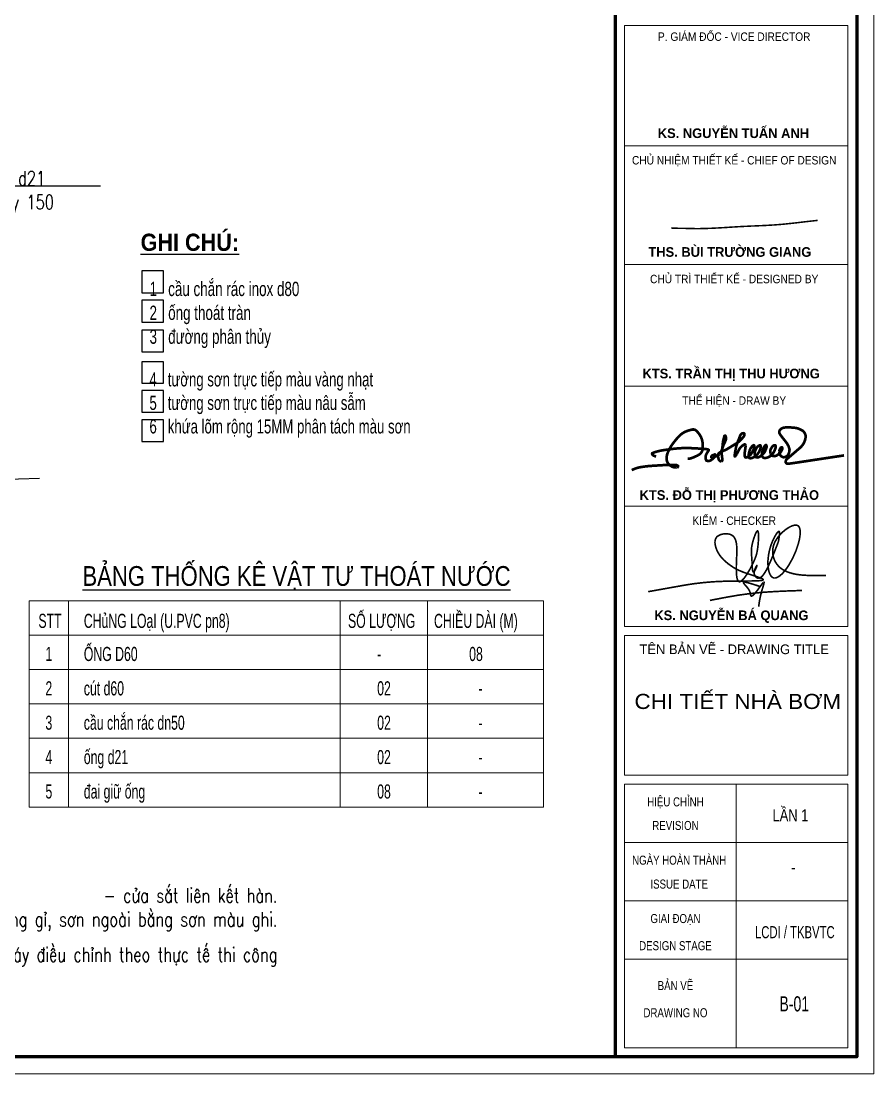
# Model space of a CAD drawing. Header units: millimetres. Extents: x 54880 to 178058, y 52937 to 130733.
# Drawn here: x 170500 to 178058, y 108282 to 117608 of the extents above; entities that cross this region are included whole.
import ezdxf
from ezdxf.enums import TextEntityAlignment as Align

# ---------------------------------------------------------------- set-up
doc = ezdxf.new("R2010")
doc.units = ezdxf.units.MM
doc.header["$LTSCALE"] = 250
doc.header["$MEASUREMENT"] = 0
doc.layers.get('Defpoints').update_dxf_attribs({"color": 1})
for name, color, linetype in [('(KT.DIM)', 8, 'Continuous'), ('DIM', 7, 'Continuous'), ('v-TEXT', 7, 'Continuous')]:
    doc.layers.add(name, color=color, linetype=linetype)
for name, color, linetype, lineweight in [('EG Text2', 7, 'Continuous', 20), ('hatch1', 136, 'Continuous', 9), ('ISO', 153, 'Continuous', 13), ('Khungten_LCDI', 7, 'Continuous', 5), ('LC ISO', 153, 'Continuous', 13), ('LC Net dam 1', 30, 'Continuous', 30), ('LC Text1', 3, 'Continuous', 20)]:
    doc.layers.add(name, color=color, linetype=linetype, lineweight=lineweight)
doc.styles.add('HOATBIF', font='hoatbif.shx', dxfattribs={"width": 0.7})
doc.styles.add('Khungten', font='', dxfattribs={"width": 0.9, "height": 5000})
doc.styles.add('LC 3', font='vnsimli.shx', dxfattribs={"width": 0.75})
doc.styles.add('T1', font='Vnsimli.shx', dxfattribs={"width": 0.8})
doc.styles.add('T2', font='', dxfattribs={"width": 0.8})
doc.styles.add('T3', font='', dxfattribs={"width": 0.9})
doc.styles.add('Title', font='', dxfattribs={"width": 0.8})
doc.styles.add('VnAvantH', font='', dxfattribs={"width": 0.6})
doc.styles.get('Khungten').set_extended_font_data('.VnAvantH')
doc.styles.get('T2').set_extended_font_data('.VnArialH')
doc.styles.get('T3').set_extended_font_data('.VnArialH', bold=True)
doc.styles.get('Title').set_extended_font_data('.VnBlackH')
doc.styles.get('VnAvantH').set_extended_font_data('.VnAvantH', bold=True)
doc.dimstyles.new('D1-100$7', dxfattribs={"dimscale": 100, "dimtxt": 2.5, "dimasz": 2.7, "dimexe": 1.5, "dimexo": 0, "dimgap": 1, "dimtad": 1, "dimdec": 0, "dimrnd": 1, "dimzin": 0, "dimdsep": 46, "dimtxsty": 'T1', "dimblk": 'LTT1', "dimcen": 100, "dimclrd": 8, "dimclre": 8, "dimclrt": 3, "dimadec": 0, "dimazin": 0, "dimtfac": 1, "dimtdec": 0, "dimtix": 1, "dimtmove": 2, "dimatfit": 3, "dimfxl": 1, "dimtolj": 1, "dimtzin": 0, "dimarcsym": 0})

# ---------------------------------------------------------------- blocks, each defined once
blk = doc.blocks.new('LTT1')
at = {"layer": '(KT.DIM)'}
for p, q in [((0, -1), (0, 1)), ((-1.5, 0), (1.5, 0))]:
    blk.add_line(p, q, dxfattribs=at)
at = {"layer": '(KT.DIM)', "color": 8, "const_width": 0.25}
blk.add_lwpolyline([(-0.53, -0.53), (0.53, 0.53)], dxfattribs=at)
blk = doc.blocks.new('Mr. Giang')
at = {"layer": 'LC ISO', "const_width": 50}
blk.add_lwpolyline([(138, -164), (149, -174), (155, -177), (164, -181), (175, -184), (186, -185), (197, -185), (206, -185), (221, -185), (232, -185), (244, -185), (255, -185), (267, -185), (278, -185), (290, -185), (301, -185), (313, -185), (324, -185), (335, -185), (346, -186), (358, -186), (369, -186), (380, -186), (391, -186), (402, -186), (413, -187), (424, -187), (435, -187), (446, -187), (457, -187), (468, -187), (479, -188), (490, -188), (501, -188), (512, -188), (523, -189), (534, -189), (544, -189), (555, -189), (566, -190), (577, -190), (588, -190), (598, -190), (609, -191), (620, -191), (630, -191), (641, -191), (652, -192), (662, -192), (673, -192), (684, -192), (694, -193), (705, -193), (715, -193), (726, -193), (736, -194), (747, -194), (758, -194), (768, -194), (779, -194), (789, -195), (800, -195), (810, -195), (821, -195), (831, -195), (842, -196), (852, -196), (863, -196), (874, -196), (884, -196), (895, -196), (905, -196), (916, -197), (926, -197), (937, -197), (947, -197), (958, -197), (968, -197), (979, -197), (990, -197), (998, -197), (1011, -197), (1021, -197), (1032, -197), (1043, -197), (1053, -197), (1064, -197), (1075, -197), (1085, -197), (1096, -197), (1107, -196), (1117, -196), (1128, -196), (1139, -196), (1149, -196), (1160, -196), (1171, -195), (1182, -195), (1192, -195), (1203, -195), (1214, -195), (1224, -194), (1235, -194), (1246, -194), (1257, -194), (1268, -193), (1278, -193), (1289, -193), (1300, -192), (1311, -192), (1322, -192), (1332, -191), (1343, -191), (1354, -191), (1365, -190), (1376, -190), (1386, -189), (1397, -189), (1408, -189), (1419, -188), (1430, -188), (1441, -187), (1452, -187), (1462, -186), (1473, -186), (1484, -185), (1495, -185), (1506, -184), (1517, -184), (1528, -183), (1539, -183), (1549, -182), (1560, -182), (1571, -181), (1582, -181), (1593, -180), (1604, -180), (1615, -179), (1626, -179), (1637, -178), (1648, -177), (1658, -177), (1669, -176), (1680, -176), (1691, -175), (1702, -174), (1713, -174), (1724, -173), (1735, -173), (1746, -172), (1757, -171), (1768, -171), (1778, -170), (1789, -169), (1800, -169), (1811, -168), (1822, -168), (1833, -167), (1844, -166), (1855, -166), (1866, -165), (1877, -164), (1888, -164), (1898, -163), (1909, -162), (1920, -162), (1931, -161), (1942, -160), (1953, -160), (1964, -159), (1975, -158), (1986, -158), (1996, -157), (2007, -156), (2018, -155), (2029, -155), (2040, -154), (2051, -153), (2062, -153), (2069, -152), (2083, -151), (2094, -151), (2105, -150), (2116, -149), (2127, -149), (2138, -148), (2149, -147), (2159, -147), (2170, -146), (2181, -145), (2192, -145), (2203, -144), (2214, -143), (2224, -143), (2235, -142), (2246, -141), (2257, -141), (2268, -140), (2278, -139), (2289, -139), (2300, -138), (2311, -137), (2322, -137), (2333, -136), (2343, -135), (2354, -135), (2365, -134), (2376, -134), (2387, -133), (2397, -132), (2408, -132), (2419, -131), (2430, -130), (2441, -130), (2451, -129), (2462, -129), (2473, -128), (2487, -127), (2495, -127), (2505, -126), (2516, -126), (2527, -125), (2538, -125), (2549, -124), (2560, -124), (2570, -123), (2581, -123), (2592, -122), (2603, -122), (2614, -121), (2624, -121), (2635, -120), (2646, -120), (2657, -119), (2668, -119), (2679, -118), (2689, -118), (2700, -117), (2711, -117), (2722, -116), (2733, -116), (2744, -115), (2754, -115), (2765, -114), (2776, -114), (2787, -113), (2798, -113), (2809, -112), (2819, -112), (2830, -111), (2841, -111), (2852, -111), (2863, -110), (2874, -110), (2884, -109), (2895, -109), (2906, -108), (2917, -108), (2928, -107), (2939, -107), (2949, -106), (2960, -106), (2971, -106), (2982, -105), (2993, -105), (3004, -104), (3014, -104), (3025, -103), (3036, -103), (3047, -102), (3058, -102), (3069, -101), (3079, -101), (3090, -100), (3101, -100), (3112, -99), (3123, -99), (3134, -98), (3144, -98), (3155, -97), (3166, -97), (3177, -96), (3188, -96), (3199, -95), (3209, -95), (3220, -94), (3231, -94), (3242, -93), (3253, -93), (3264, -92), (3274, -92), (3285, -91), (3296, -91), (3307, -90), (3318, -89), (3329, -89), (3339, -88), (3350, -88), (3361, -87), (3372, -86), (3383, -86), (3394, -85), (3404, -85), (3415, -84), (3426, -83), (3437, -83), (3448, -82), (3458, -81), (3469, -81), (3480, -80), (3491, -79), (3502, -79), (3513, -78), (3523, -77), (3534, -76), (3545, -76), (3556, -75), (3567, -74), (3577, -73), (3588, -73), (3599, -72), (3610, -71), (3621, -70), (3632, -69), (3642, -69), (3651, -68), (3664, -67), (3675, -66), (3686, -65), (3696, -64), (3707, -63), (3718, -62), (3729, -62), (3740, -61), (3750, -60), (3761, -59), (3772, -58), (3783, -57), (3794, -56), (3804, -55), (3815, -54), (3826, -53), (3837, -52), (3848, -51), (3858, -50), (3869, -49), (3880, -48), (3891, -47), (3902, -46), (3912, -45), (3923, -44), (3934, -43), (3945, -41), (3955, -40), (3966, -39), (3977, -38), (3988, -37), (3999, -36), (4009, -35), (4020, -34), (4031, -33), (4042, -31), (4053, -30), (4063, -29), (4074, -28), (4085, -27), (4096, -26), (4106, -24), (4117, -23), (4128, -22), (4139, -21), (4150, -20), (4160, -19), (4171, -17), (4182, -16), (4193, -15), (4203, -14), (4214, -12), (4225, -11), (4236, -10), (4247, -9), (4257, -8), (4268, -6), (4279, -5), (4290, -4), (4300, -3), (4311, -1), (4322, 0), (4333, 1), (4343, 2), (4354, 4), (4365, 5), (4376, 6), (4387, 7), (4397, 9), (4408, 10), (4419, 11), (4430, 12), (4440, 14), (4451, 15), (4462, 16), (4473, 17), (4483, 19), (4494, 20), (4505, 21), (4516, 22), (4527, 24), (4537, 25), (4548, 26), (4559, 27), (4570, 29), (4580, 30), (4591, 31), (4602, 32), (4613, 34), (4623, 35), (4634, 36), (4645, 37), (4656, 39), (4667, 40), (4677, 41), (4688, 42), (4699, 44), (4710, 45), (4720, 46), (4731, 47), (4742, 49), (4753, 50), (4764, 51), (4774, 52), (4785, 53), (4796, 55), (4807, 56), (4817, 57), (4828, 58), (4839, 60), (4850, 61), (4860, 62), (4871, 63), (4882, 65), (4893, 66), (4904, 67), (4914, 68), (4925, 69), (4936, 71), (4947, 72), (4957, 73), (4968, 74), (4979, 76), (4990, 77)], dxfattribs=at)
blk = doc.blocks.new('NGUYEN BA QUANG')
at = {"layer": 'LC ISO', "const_width": 54}
for points in [[(-3416, -557, -0.001023), (-2231, -345, -0.008385), (-1869, -289, -0.026114), (-905, -212, -0.007166), (-491, -205, 0.001773), (-49, -203, 0.009736), (200, -197, 0.025773), (331, -186, 0.054465), (383, -173, 0.09183), (397, -166, 0.386262), (399, -152, 0.129793), (379, -135, 0.036801), (321, -108, 0.016128), (184, -59, -0.006736), (-183, 62, -0.023924), (-416, 154, -0.046785), (-684, 310, -0.041509), (-918, 503, -0.092678), (-1136, 813, -0.077778), (-1199, 1035, -0.070106), (-1196, 1141, -0.201572), (-1106, 1286, -0.091887), (-982, 1343, -0.118851), (-732, 1351, -0.227561), (-543, 1208, -0.055716), (-508, 1121, -0.035741), (-487, 1019, -0.022757), (-478, 904, -0.018678), (-477, 714, 0.005361), (-493, 294, 0.022501), (-487, 25, 0.024956), (-474, -85, 0.051878), (-451, -169, 0.084004), (-427, -209, 0.302699), (-372, -224, 0.091028), (-331, -204, 0.045769), (-285, -164, 0.031407), (-218, -87, 0.026473), (-114, 66, 0.038878), (124, 530, 0.063388), (207, 831, 0.030377), (243, 1236, 0.019395), (241, 1350, 0.050857), (231, 1429, 0.089259), (221, 1451, 0.446193), (202, 1454, 0.08967), (185, 1438, 0.048315), (156, 1388, 0.024568), (114, 1288, 0.037087), (24, 971, 0.06811), (7, 722, 0.007404), (19, 571, -0.009821), (27, 442, 0.013775), (38, 214, 0.023991), (46, 154, 0.068642), (58, 113, 0.168495), (71, 99, 0.190472), (82, 99, 0.135753), (102, 116, 0.042547), (133, 165, 0.037247), (185, 280, 0.083462), (192, 310, 0.752396), (189, 311, 0.077103), (170, 286, 0.067778), (106, 135, 0.079642), (97, 52, 0.07615), (107, 12, 0.090818), (168, -77, 0.162992), (233, -111, 0.134535), (287, -101, 0.046135), (315, -85, 0.0589), (372, -33, 0.033446), (431, 44, 0.020493), (492, 142, 0.018931), (584, 325, 0.012315), (712, 617, 0.006262), (906, 1114)], [(906, 1114, 0.006821), (929, 1272, 0.011774), (937, 1340, 0.026266), (938, 1394, 0.052103), (935, 1423, 0.076783), (930, 1436, 0.163971), (923, 1442, 0.170042), (914, 1442, 0.080479), (902, 1436, 0.05585), (881, 1417, 0.031056), (847, 1375, 0.025203), (791, 1286, 0.116129), (556, 476, 0.061974), (575, 166, 0.045365), (610, 47, 0.070676), (660, -41, 0.091415), (710, -86, 0.146905), (783, -104, 0.068448), (833, -95, 0.049636), (885, -72, 0.053986), (978, -6, 0.029209), (1056, 69, 0.021304), (1134, 162, 0.025491), (1250, 329, 0.068873), (1561, 1027, 0.01773), (1596, 1171, 0.037697), (1624, 1368, 0.029037), (1623, 1453, 0.04288), (1613, 1525, 0.066726), (1590, 1583, 0.100495), (1556, 1623, 0.111871), (1508, 1644, 0.054631), (1469, 1647, 0.041179), (1426, 1643, 0.04561), (1355, 1623, 0.04967), (1225, 1558, 0.109429), (829, 1164, 0.05047), (753, 1012, 0.368126), (1079, 156, 0.040655), (1223, 90, 0.031441), (1383, 42, 0.023503), (1557, 9, 0.017084), (1742, -10, 0.011936), (1936, -19, 0.009133), (2206, -21, 0.002915), (2480, -16)], [(274, -380, 0.002584), (99, -322, 0.004829), (-9, -289, 0.009549), (-104, -262, 0.02019), (-180, -245, 0.020391), (-210, -242, 0.037792), (-233, -241, 0.083891), (-249, -244, 0.129866), (-256, -250, 0.170647), (-258, -257, 0.074142), (-257, -264, 0.04333), (-253, -271, 0.038982), (-240, -290, 0.018381), (-209, -327, -0.006145), (-155, -388, -0.017161), (-112, -442, -0.029179), (-72, -502, -0.056277), (-39, -577, -0.025416), (-31, -610, -0.003247), (-24, -652, 0.033316), (-18, -677, 0.055631), (-12, -689, 0.087521), (-5, -698, 0.15828), (8, -703, 0.07777), (18, -702, 0.051495), (30, -698, 0.04838), (50, -685, 0.02792), (72, -667, 0.021215), (104, -635, 0.012757), (138, -596, 0.011354), (192, -528, 0.005945), (265, -430, -0.007904), (360, -301, -0.011483), (384, -270, -0.027823), (404, -249, -0.066961), (415, -240, -0.123545), (420, -238, -0.248584), (424, -240, -0.12084), (426, -246, -0.064597), (426, -260, -0.027008), (421, -289, -0.011306), (411, -326, -0.007085), (384, -419, 0.007773), (340, -569, 0.03162), (266, -923, 0.004795), (248, -1055)], [(-1368, -847, -0.004051), (-800, -737, -0.026384), (342, -582, -0.006339), (726, -556, -0.004215), (1111, -537, -0.002629), (1689, -517)]]:
    blk.add_lwpolyline(points, format="xyb", dxfattribs=at)
blk = doc.blocks.new('CK THAO')
at = {"layer": 'LC ISO', "const_width": 60}
for points in [[(21873, -82516), (21924, -82491), (21950, -82481), (21969, -82474), (21981, -82470), (21991, -82467), (22001, -82464), (22014, -82461), (22025, -82458), (22037, -82455), (22057, -82451), (22068, -82449), (22080, -82446), (22097, -82444), (22129, -82439), (22159, -82435), (22189, -82431), (22205, -82429), (22225, -82427), (22244, -82425), (22262, -82424), (22280, -82422), (22304, -82420), (22336, -82418), (22363, -82416), (22376, -82415), (22394, -82414), (22448, -82411), (22470, -82409), (22494, -82408), (22518, -82406), (22535, -82405), (22561, -82404), (22595, -82402), (22630, -82401), (22651, -82400), (22666, -82399), (22681, -82399), (22688, -82398), (22696, -82398), (22704, -82398), (22709, -82398), (22715, -82397), (22721, -82397), (22729, -82397), (22736, -82397), (22743, -82397), (22749, -82397), (22755, -82397), (22768, -82397), (22776, -82396), (22788, -82396), (22796, -82396), (22808, -82396), (22817, -82396), (22822, -82396), (22831, -82396), (22831, -82396), (22843, -82397), (22860, -82399), (22875, -82401), (22885, -82403), (22888, -82404), (22889, -82405), (22889, -82405), (22892, -82406), (22893, -82407), (22895, -82408), (22897, -82409), (22899, -82410), (22900, -82411), (22902, -82412), (22902, -82412), (22903, -82413), (22903, -82413), (22905, -82415), (22906, -82417), (22907, -82418), (22908, -82420), (22910, -82422), (22910, -82422), (22910, -82424), (22911, -82426), (22912, -82426), (22912, -82427), (22912, -82428), (22912, -82428), (22912, -82428), (22912, -82428), (22912, -82429), (22912, -82430), (22912, -82431), (22912, -82432), (22912, -82433), (22912, -82434), (22912, -82434), (22911, -82435), (22911, -82435), (22911, -82436), (22910, -82437), (22910, -82438), (22910, -82438), (22909, -82439), (22908, -82439), (22908, -82440), (22907, -82440), (22907, -82441), (22906, -82441), (22906, -82441), (22905, -82442), (22904, -82442), (22904, -82443), (22903, -82443), (22903, -82443), (22902, -82444), (22900, -82444), (22899, -82445), (22898, -82445), (22896, -82446), (22892, -82447), (22887, -82449), (22882, -82450), (22873, -82451), (22868, -82452), (22860, -82453), (22855, -82453), (22848, -82453), (22835, -82453), (22823, -82451), (22809, -82448), (22799, -82445), (22785, -82439), (22776, -82434), (22768, -82430), (22755, -82423), (22743, -82415), (22731, -82406), (22721, -82397), (22703, -82379), (22695, -82369), (22680, -82346), (22670, -82324), (22663, -82303), (22659, -82280), (22659, -82280), (22657, -82245), (22658, -82222), (22662, -82195), (22670, -82159), (22679, -82133), (22693, -82098), (22717, -82048), (22728, -82027), (22764, -81967), (22796, -81921), (22796, -81921), (22828, -81879), (22852, -81849), (22866, -81831), (22866, -81831), (22886, -81808), (22886, -81808), (22906, -81785), (22906, -81785), (22924, -81765), (22924, -81765), (22943, -81746), (22954, -81735), (22968, -81723), (22980, -81713), (22992, -81703), (23007, -81692), (23019, -81684), (23033, -81675), (23047, -81667), (23068, -81656), (23085, -81648), (23105, -81640), (23127, -81632), (23144, -81626), (23161, -81621), (23174, -81617), (23188, -81613), (23204, -81609), (23222, -81604), (23232, -81602), (23239, -81602), (23239, -81602), (23240, -81601), (23242, -81601), (23243, -81601), (23245, -81601), (23246, -81601), (23247, -81601), (23249, -81601), (23250, -81600), (23250, -81600), (23251, -81600), (23251, -81600), (23255, -81600), (23258, -81600), (23263, -81600), (23264, -81601), (23264, -81601), (23268, -81601), (23277, -81602), (23286, -81604), (23310, -81616), (23317, -81621), (23326, -81629), (23336, -81638), (23344, -81647), (23351, -81653), (23358, -81662), (23375, -81681), (23383, -81692), (23393, -81706), (23401, -81717), (23417, -81744), (23426, -81760), (23440, -81790), (23448, -81811), (23456, -81838), (23456, -81838), (23467, -81893), (23472, -81943), (23472, -81958), (23472, -81982), (23471, -81997), (23469, -82024), (23468, -82035), (23465, -82053), (23465, -82053), (23459, -82078), (23459, -82078), (23451, -82101), (23424, -82139), (23401, -82158), (23372, -82176), (23348, -82189), (23348, -82189), (23295, -82214), (23256, -82231), (23196, -82252), (23154, -82259), (23134, -82259)], [(23847, -82156), (23863, -82135), (23876, -82115), (23885, -82099), (23894, -82078), (23903, -82054), (23912, -82028), (23924, -81993), (23932, -81969), (23947, -81931), (23960, -81903), (23972, -81880), (23981, -81861), (23991, -81834), (23997, -81804), (23994, -81775), (23992, -81768), (23991, -81766), (23990, -81762), (23989, -81758), (23987, -81755), (23986, -81753), (23985, -81751), (23984, -81748), (23982, -81745), (23980, -81742), (23978, -81740), (23976, -81739), (23974, -81739), (23968, -81740), (23959, -81746), (23958, -81748), (23957, -81751), (23956, -81753), (23955, -81757), (23955, -81760), (23954, -81764), (23952, -81774), (23949, -81785), (23946, -81796), (23946, -81796), (23943, -81809), (23943, -81809), (23938, -81826), (23938, -81826), (23937, -81832), (23935, -81838), (23933, -81847), (23933, -81847), (23931, -81858)], [(24344, -81697), (24337, -81703), (24328, -81714), (24313, -81740), (24306, -81758), (24299, -81776), (24290, -81802), (24282, -81822), (24282, -81822), (24264, -81865), (24230, -81962), (24221, -81997), (24217, -82020), (24200, -82109), (24194, -82146), (24193, -82161), (24191, -82172), (24191, -82182), (24191, -82190), (24192, -82198), (24192, -82198), (24195, -82204), (24199, -82204), (24204, -82202), (24210, -82193), (24215, -82188), (24217, -82184), (24220, -82180), (24223, -82176), (24225, -82172), (24228, -82168), (24230, -82165), (24232, -82161), (24234, -82158), (24236, -82154), (24238, -82151)], [(24355, -81803), (24377, -81780), (24398, -81753), (24411, -81724), (24410, -81700), (24403, -81690), (24403, -81690), (24396, -81685), (24384, -81683), (24374, -81684), (24364, -81686), (24352, -81692), (24344, -81697), (24337, -81703)], [(25205, -81700), (25201, -81692), (25196, -81679), (25194, -81670), (25193, -81661), (25193, -81652), (25195, -81642), (25199, -81632), (25203, -81623), (25206, -81617), (25212, -81609), (25217, -81603), (25224, -81596), (25234, -81587), (25242, -81581), (25251, -81576)], [(25195, -82090), (25195, -82102), (25195, -82116), (25199, -82138), (25204, -82154), (25211, -82168), (25218, -82179), (25233, -82195), (25250, -82210), (25268, -82219), (25287, -82224), (25305, -82224), (25329, -82219), (25349, -82210), (25372, -82194), (25389, -82176), (25404, -82152), (25412, -82133), (25420, -82102), (25426, -82056), (25406, -81983), (25373, -81921), (25319, -81850), (25273, -81792), (25233, -81740), (25205, -81700)], [(25242, -81581), (25260, -81571), (25284, -81562), (25309, -81557), (25341, -81554), (25378, -81554), (25412, -81554), (25450, -81555)], [(25450, -81555), (25511, -81558), (25568, -81566), (25603, -81574), (25642, -81588), (25683, -81607), (25715, -81625), (25744, -81650), (25767, -81680), (25784, -81722), (25788, -81756), (25784, -81800), (25774, -81841), (25759, -81881), (25742, -81916), (25722, -81947), (25685, -81991), (25660, -82015), (25603, -82063), (25360, -82272), (25345, -82295), (25336, -82329), (25342, -82346)], [(23931, -81858), (23931, -81858), (23927, -81881), (23925, -81896), (23922, -81922), (23921, -81938), (23917, -81976), (23898, -82129), (23899, -82155), (23902, -82185), (23907, -82219), (23907, -82219), (23910, -82248), (23911, -82271), (23911, -82289), (23910, -82293), (23910, -82297), (23909, -82300), (23908, -82302), (23908, -82302), (23907, -82305), (23906, -82307), (23906, -82307), (23905, -82310), (23903, -82313), (23899, -82317), (23898, -82318), (23896, -82318), (23896, -82318), (23895, -82319), (23891, -82319), (23890, -82320)], [(23936, -82081), (23964, -82069), (23984, -82059), (24000, -82051), (24021, -82040), (24041, -82028), (24067, -82013), (24085, -82002), (24116, -81982), (24137, -81969), (24159, -81956), (24185, -81940), (24207, -81927), (24251, -81900), (24282, -81876), (24308, -81852), (24333, -81826), (24355, -81803)], [(24238, -82151), (24247, -82135), (24253, -82123), (24262, -82106), (24269, -82090), (24276, -82077), (24282, -82066), (24292, -82047), (24299, -82036), (24308, -82022), (24321, -82006), (24331, -81996), (24344, -81984), (24354, -81975), (24368, -81964), (24370, -81962), (24371, -81961), (24374, -81959), (24377, -81957), (24393, -81946), (24403, -81941), (24405, -81940), (24405, -81940), (24407, -81939), (24407, -81939), (24411, -81938), (24411, -81938), (24416, -81937), (24417, -81936), (24420, -81937), (24422, -81937), (24424, -81938), (24426, -81939), (24428, -81940), (24430, -81944), (24431, -81947), (24433, -81952), (24434, -81955), (24434, -81959), (24435, -81963)], [(24435, -81963), (24435, -81969), (24435, -81976), (24435, -81986), (24434, -81998), (24433, -82006), (24416, -82121), (24413, -82183), (24418, -82206)], [(24415, -82197), (24422, -82214), (24427, -82222), (24433, -82228), (24442, -82231), (24450, -82231), (24457, -82229), (24467, -82226), (24474, -82222), (24489, -82213), (24499, -82206), (24499, -82206), (24520, -82190), (24536, -82177), (24556, -82158), (24566, -82143), (24575, -82128), (24583, -82113), (24592, -82096), (24601, -82080), (24609, -82063), (24617, -82045), (24623, -82025), (24628, -82006), (24631, -81981), (24629, -81961), (24627, -81957), (24627, -81957), (24627, -81957), (24623, -81954), (24620, -81953), (24616, -81954), (24611, -81957), (24606, -81960), (24600, -81964), (24595, -81969), (24589, -81974), (24582, -81981), (24577, -81987), (24566, -81999), (24558, -82009), (24548, -82025), (24539, -82044), (24531, -82064), (24524, -82087), (24518, -82107), (24513, -82128), (24509, -82148), (24507, -82167), (24508, -82199), (24510, -82221), (24518, -82239), (24529, -82246), (24539, -82248), (24552, -82248), (24564, -82246), (24592, -82239), (24627, -82218), (24654, -82200), (24654, -82200), (24683, -82176), (24703, -82156), (24722, -82131), (24733, -82114), (24746, -82090), (24758, -82063), (24767, -82036), (24773, -82009), (24777, -81983), (24773, -81963), (24764, -81956), (24746, -81960), (24729, -81968), (24712, -81980), (24687, -82007), (24676, -82027), (24663, -82053), (24653, -82076), (24646, -82098), (24642, -82129), (24642, -82153), (24644, -82168), (24646, -82182), (24652, -82201), (24663, -82222), (24678, -82229), (24697, -82231), (24715, -82229), (24736, -82222), (24753, -82213)], [(24753, -82213), (24766, -82205), (24778, -82196), (24788, -82188), (24799, -82180), (24808, -82172), (24825, -82156), (24841, -82138), (24854, -82122), (24863, -82108), (24872, -82093), (24879, -82077), (24886, -82061), (24893, -82043), (24899, -82029), (24909, -82001), (24909, -81980), (24908, -81971), (24906, -81962), (24903, -81956), (24899, -81951), (24896, -81950), (24892, -81950), (24890, -81951), (24886, -81953), (24883, -81956), (24878, -81960), (24873, -81965), (24869, -81970), (24866, -81974), (24850, -82004)], [(24863, -81978), (24863, -81978), (24845, -82005), (24837, -82020), (24828, -82043), (24820, -82067), (24813, -82093), (24809, -82111), (24805, -82140), (24804, -82175), (24812, -82210), (24820, -82221), (24831, -82230), (24842, -82237), (24856, -82241), (24867, -82242)], [(24867, -82242), (24888, -82241), (24906, -82238), (24925, -82233), (24937, -82229), (24964, -82217), (24995, -82197), (25013, -82183), (25042, -82152), (25068, -82112), (25084, -82083), (25096, -82056), (25104, -82034), (25110, -82015), (25115, -81988), (25114, -81970), (25110, -81961), (25107, -81959), (25100, -81956), (25095, -81955), (25089, -81954), (25081, -81955), (25073, -81957), (25065, -81960), (25059, -81964), (25054, -81969), (25049, -81973), (25045, -81979)], [(25047, -81976), (25037, -81989), (25027, -82002), (25016, -82020), (25005, -82040), (24999, -82053), (24993, -82076), (24991, -82102), (24993, -82120), (24998, -82138)], [(24998, -82138), (24998, -82138), (25004, -82151), (25012, -82162), (25019, -82172), (25030, -82182), (25038, -82189), (25050, -82196), (25064, -82200), (25082, -82201), (25098, -82200), (25125, -82191), (25173, -82163), (25218, -82121), (25240, -82089), (25249, -82071), (25259, -82048), (25264, -82034), (25265, -82023), (25264, -82015), (25261, -82010), (25258, -82007), (25255, -82005), (25252, -82002), (25249, -82001), (25247, -82001), (25241, -82001), (25238, -82003), (25233, -82007), (25229, -82010), (25226, -82014), (25222, -82021)], [(25224, -82017), (25215, -82031), (25209, -82043), (25203, -82057), (25198, -82075), (25195, -82090)], [(23724, -82236), (23724, -82236), (23715, -82244), (23708, -82251), (23693, -82264), (23693, -82264), (23683, -82272), (23670, -82282), (23657, -82291), (23639, -82301), (23625, -82306), (23614, -82309), (23602, -82311), (23591, -82311), (23552, -82299), (23540, -82271), (23537, -82256), (23536, -82244), (23536, -82228), (23537, -82214), (23538, -82205), (23540, -82192), (23543, -82178), (23549, -82162), (23556, -82147), (23564, -82134), (23570, -82123), (23578, -82113), (23587, -82099), (23594, -82089), (23599, -82081), (23605, -82071), (23606, -82061), (23581, -82046), (23556, -82043), (23531, -82040), (23512, -82039), (23468, -82035), (23436, -82033), (23416, -82031), (23377, -82029), (23357, -82028), (23327, -82026), (23300, -82024), (23271, -82023), (23239, -82022), (23205, -82020), (23169, -82019), (23145, -82019), (23117, -82019), (23102, -82019), (23073, -82019), (23043, -82019), (23009, -82020), (22984, -82021), (22949, -82023), (22904, -82026), (22885, -82028), (22841, -82032), (22799, -82037), (22739, -82045), (22685, -82052), (22637, -82058), (22612, -82062), (22580, -82067), (22561, -82070), (22534, -82075), (22502, -82082), (22465, -82090), (22437, -82098), (22403, -82108), (22388, -82113), (22377, -82117), (22365, -82121), (22344, -82130), (22335, -82135), (22330, -82150), (22343, -82173), (22370, -82190), (22420, -82212)], [(23715, -82171), (23708, -82174), (23697, -82178), (23690, -82182), (23675, -82193), (23667, -82205), (23665, -82209), (23663, -82215), (23662, -82217), (23662, -82217), (23662, -82219), (23664, -82223), (23679, -82225), (23691, -82223)], [(23691, -82223), (23694, -82223), (23710, -82220), (23748, -82211), (23772, -82203), (23793, -82193), (23820, -82177), (23831, -82169), (23831, -82169), (23846, -82155)], [(23720, -82240), (23729, -82232), (23732, -82229), (23737, -82224), (23741, -82219), (23744, -82216), (23746, -82212), (23751, -82204), (23753, -82198), (23755, -82189), (23755, -82184), (23755, -82180), (23755, -82176), (23754, -82171), (23753, -82168), (23751, -82165), (23748, -82162), (23742, -82161), (23737, -82163), (23733, -82164), (23727, -82166), (23720, -82169), (23715, -82171)], [(23890, -82320), (23884, -82319), (23877, -82318), (23872, -82316), (23866, -82313), (23859, -82309), (23855, -82306), (23849, -82301), (23843, -82295), (23843, -82295), (23834, -82279), (23829, -82268), (23824, -82249), (23821, -82236), (23818, -82224), (23815, -82209), (23813, -82191), (23813, -82181), (23816, -82163), (23828, -82139), (23842, -82126), (23883, -82102), (23918, -82088), (23936, -82081)], [(25338, -82336), (25347, -82353), (25354, -82360), (25365, -82367), (25378, -82371), (25400, -82371), (25430, -82368), (25583, -82346), (26653, -82184)]]:
    blk.add_lwpolyline(points, dxfattribs=at)
blk = doc.blocks.new('lcdi fix A2')
at = {"layer": 'Defpoints', "lineweight": 0}
blk.add_lwpolyline([(0, -210), (0, 210), (593.94, 210), (593.94, -210)], close=True, dxfattribs=at)
at = {"layer": 'Khungten_LCDI', "color": 9, "lineweight": 15}
for p, q in [((571.11, -162.01), (571.11, -205.67)), ((589.61, -171.67), (552.61, -171.67)), ((589.61, -181.34), (552.61, -181.34)), ((589.61, -191.01), (552.61, -191.01))]:
    blk.add_line(p, q, dxfattribs=at)
at = {"layer": 'Khungten_LCDI', "color": 5, "lineweight": 60}
blk.add_lwpolyline([(16.97, -207.17), (16.97, 207.17), (591.11, 207.17), (591.11, -207.17)], close=True, dxfattribs=at)
blk.add_lwpolyline([(551.11, -207.17), (551.11, 85.83), (591.11, 85.83), (591.11, -207.17)], dxfattribs=at)
at = {"layer": 'Khungten_LCDI', "color": 9, "lineweight": 15}
for points in [[(552.61, -56.21), (589.61, -56.21), (589.61, -36.3), (552.61, -36.3)], [(552.61, -75.89), (589.61, -75.89), (589.61, -56.21), (552.61, -56.21)], [(552.61, -75.89), (589.61, -75.89), (589.61, -96.03), (552.61, -96.03)], [(552.61, -115.94), (589.61, -115.94), (589.61, -96.03), (552.61, -96.03)], [(552.61, -135.84), (589.61, -135.84), (589.61, -115.94), (552.61, -115.94)], [(552.61, -160.51), (589.61, -160.51), (589.61, -137.34), (552.61, -137.34)], [(552.61, -205.67), (589.61, -205.67), (589.61, -162.01), (552.61, -162.01)]]:
    blk.add_lwpolyline(points, close=True, dxfattribs=at)
at = {"layer": 'ISO', "xscale": 0.005000022451504866, "yscale": 0.005000022451504866, "zscale": 0.005000022451504866}
blk.add_blockref('Mr. Giang', (559.67, -68.95), dxfattribs=at)
at = {"layer": 'LC Net dam 1'}
for name, p, xscale, yscale, zscale in [('CK THAO', (392.76, 497.53), 0.007362103474787517, 0.007362103474787517, 0.007362103474787517), ('NGUYEN BA QUANG', (573.59, -127.31), 0.004999999857008275, 0.004999999857008275, 0.004999999857008275)]:
    blk.add_blockref(name, p, dxfattribs=dict(at, xscale=xscale, yscale=yscale, zscale=zscale))
at = {"color": 7}
for s, height, style, width, p in [('P. gi¸m ®èc - VICE director', 1.4, 'Khungten', 0.9, (570.77, -38.83)), ('chñ nhiÖm thiÕt kÕ - chief of design', 1.4, 'Khungten', 0.9, (570.77, -59.31)), ('chñ tr× thiÕt kÕ - designed by', 1.4, 'Khungten', 0.9, (570.77, -78.99)), ('thÓ hiÖn - draw by', 1.4, 'Khungten', 0.9, (570.77, -99.13)), ('kiÓm - checker', 1.4, 'Khungten', 0.9, (570.77, -119.03)), ('hiÖu chØnh', 1.5, 'Khungten', 0.8, (561.03, -165.67)), ('revision', 1.5, 'Khungten', 0.8, (561.03, -169.58)), ('ngµy hoµn thµnh', 1.5, 'Khungten', 0.8, (561.65, -175.33)), ('issue date', 1.5, 'Khungten', 0.8, (561.65, -179.29)), ('giai ®o¹n', 1.5, 'Khungten', 0.8, (561.03, -185)), ('lcdi / tkBVTC', 2, 'Title', 0.7, (580.82, -187.51)), ('design stage', 1.5, 'Khungten', 0.8, (561.03, -189.5)), ('b¶n vÏ', 1.5, 'Khungten', 0.8, (561.03, -196.11)), ('drawing nO', 1.5, 'Khungten', 0.8, (561.03, -200.61))]:
    blk.add_text(s, height=height, dxfattribs=dict(at, style=style, width=width)).set_placement(p, align=Align.CENTER)
for s, style, p in [('ks. nguyÔn tuÊn anh', 'VnAvantH', (570.64, -54.93)), ('ths. bïi tr\xadêng giang', 'VnAvantH', (570.05, -74.61)), ('kts. trÇn thÞ thu h\xad¬ng', 'VnAvantH', (570.26, -94.75)), ('kts. ®ç thÞ ph\xad¬ng th¶o ', 'VnAvantH', (570.26, -114.88)), ('ks. nguyÔn b¸ quang', 'VnAvantH', (570.31, -134.81)), ('tªn b¶n vÏ - drawing title', 'Khungten', (570.77, -140.44))]:
    blk.add_text(s, height=1.6, dxfattribs=dict(at, style=style)).set_placement(p, align=Align.CENTER)
at = {"color": 7, "style": 'Khungten', "width": 0.8}
for tag, p in [('REVISION', (580.1, -168.13)), ('NGAYHT', (580.57, -176.77))]:
    blk.add_attdef(tag, text='', height=2, dxfattribs=at).set_placement(p, align=Align.CENTER)
at = {"layer": 'LC Text1', "style": 'Title', "width": 1.485915}
for tag, p, p2 in [('TENBANVE1', (554.24, -149.53), (588.5, -149.53)), ('TENBANVE2', (554.24, -156.3), (588.5, -156.3))]:
    blk.add_attdef(tag, text='', height=2.5, dxfattribs=at).set_placement(p, p2, align=Align.FIT)
at = {"layer": 'LC Text1', "style": 'Title', "width": 0.7}
blk.add_attdef('SOBANVE', text='', height=2.5, dxfattribs=at).set_placement((580.73, -199.63), align=Align.CENTER)

msp = doc.modelspace()

# ---------------------------------------------------------------- linework, layer by layer
at = {"layer": 'hatch1'}
for p, q in [((170919.9, 110645.9), (170919.9, 112472.8)), ((173326.7, 112472.8), (173326.7, 110645.9)), ((174102.8, 112472.8), (174102.8, 110645.9))]:
    msp.add_line(p, q, dxfattribs=at)
for points in [[(170573, 112472.8), (175130.3, 112472.8), (175130.3, 112168.4), (170573, 112168.4)], [(170573, 112168.4), (175130.3, 112168.4), (175130.3, 111559.4), (170573, 111559.4)], [(170573, 112168.4), (175130.3, 112168.4), (175130.3, 111559.4), (170573, 111559.4)], [(170573, 111863.9), (175130.3, 111863.9), (175130.3, 111559.4), (170573, 111559.4)], [(170573, 111559.4), (175130.3, 111559.4), (175130.3, 111254.9), (170573, 111254.9)], [(170573, 111254.9), (175130.3, 111254.9), (175130.3, 110950.4), (170573, 110950.4)], [(170573, 110950.4), (175130.3, 110950.4), (175130.3, 110645.9), (170573, 110645.9)]]:
    msp.add_lwpolyline(points, close=True, dxfattribs=at)
at = {"layer": 'v-TEXT'}
for points in [[(171570.4, 115201.1), (171763.7, 115201.1), (171763.7, 115394.4), (171570.4, 115394.4)], [(171570.4, 114941.4), (171763.7, 114941.4), (171763.7, 115134.7), (171570.4, 115134.7)], [(171570.4, 114677), (171763.7, 114677), (171763.7, 114870.3), (171570.4, 114870.3)], [(171570.4, 114400.5), (171760.8, 114400.5), (171760.8, 114590.8), (171570.4, 114590.8)], [(171570.4, 114144.7), (171760.8, 114144.7), (171760.8, 114335), (171570.4, 114335)], [(171570.4, 113884.2), (171760.8, 113884.2), (171760.8, 114074.6), (171570.4, 114074.6)]]:
    msp.add_lwpolyline(points, close=True, dxfattribs=at)

# ---------------------------------------------------------------- block references
at = {"layer": 'EG Text2'}
ref = msp.add_blockref('lcdi fix A2', (146309.1, 119507.8, 0), dxfattribs=dict(at, xscale=53.45454206918703, yscale=53.45454206918703, zscale=53.45454206918703))
ref.add_attrib('TENBANVE1', 'chi tiÕt nhµ b¬m', dxfattribs={"layer": 'LC Text1', "height": 133.637, "style": 'Title', "width": 0.970011}).set_placement((175935.6, 111514.8, 0), (177767.2, 111514.8, 0), align=Align.FIT)
ref.add_attrib('SOBANVE', 'b-01', dxfattribs={"layer": 'LC Text1', "height": 133.64, "style": 'Title', "width": 0.7}).set_placement((177351.8, 108836.5, 0), align=Align.CENTER)
ref.add_attrib('REVISION', 'lÇn 1', dxfattribs={"layer": '0', "color": 7, "height": 106.91, "style": 'Khungten', "width": 0.8}).set_placement((177318, 110520.3, 0), align=Align.CENTER)
ref.add_attrib('NGAYHT', '-', dxfattribs={"layer": '0', "color": 7, "height": 106.9, "style": 'Khungten', "width": 0.8}).set_placement((177343.3, 110058.9, 0), align=Align.CENTER)

# ---------------------------------------------------------------- texts
at = {"layer": 'DIM', "color": 4, "style": 'HOATBIF', "width": 0.65}
for s, p in [('CHñNG LO¹I (U.PVC pn8)', (171056.2, 112232.6)), ('Sè L¦îNG', (173397.3, 112232.6)), ('CHIÒU DµI (M)', (174159.2, 112232.6)), ('STT', (170653.8, 112232.6)), ('èNG D60', (171056.2, 111939.6)), ('1', (170716, 111939.6)), ('08', (174471, 111939.6)), ('-', (173655.9, 111939.6)), ('2', (170716, 111635.1)), ('cót d60', (171056.2, 111635.1)), ('02', (173655.9, 111635.1)), ('-', (174554.4, 111635.1)), ('3', (170716, 111330.7)), ('cÇu ch¾n r¸c dn50', (171056.2, 111330.7)), ('02', (173655.9, 111330.7)), ('-', (174554.4, 111330.7)), ('èng d21', (171056.2, 111026.2)), ('4', (170716, 111026.2)), ('02', (173655.9, 111026.2)), ('-', (174554.4, 111026.2)), ('5', (170716, 110721.7)), ('®ai gi÷ èng', (171056.2, 110721.7)), ('08', (173655.9, 110721.7)), ('-', (174554.4, 110721.7))]:
    msp.add_text(s, height=125, dxfattribs=at).set_placement(p)
at = {"layer": 'DIM', "color": 4, "ltscale": 2, "attachment_point": 7, "style": 'HOATBIF'}
for s, insert, char_height, width in [('\\P1   cÇu ch¾n r¸c inox d80\\P2   èng tho¸t trµn\\P3   ®\xadêng ph©n thñy\\P   ', (171638.8, 114499.1), 126.9, 3314.655), ('\\P4   t\xadêng s¬n trùc tiÕp mµu vµng nh¹t\\P5   t\xadêng s¬n trùc tiÕp mµu n©u sÉm\\P6   khøa lâm réng 15MM ph©n t¸ch mµu s¬n\\P   ', (171637.8, 113708.9), 125, 3490.727)]:
    msp.add_mtext(s, dxfattribs=dict(at, insert=insert, char_height=char_height, width=width))
at = {"layer": 'LC Text1', "color": 3, "insert": (169110, 115897.9), "char_height": 127.008, "attachment_point": 7, "style": 'LC 3'}
msp.add_mtext('èng tho¸t  trµn pvc d21\\P l=160 ®Æt c¸ch ®¸y 150', dxfattribs=at)
at = {"layer": 'LC Text1', "color": 3, "char_height": 127.008, "width": 9041.904, "attachment_point": 9, "style": 'LC 3'}
for s, insert in [('- cöa s¾t liªn kÕt hµn. \\P- lµm s¹ch bÒ mÆt, s¬n lãt líp s¬n chèng gØ, s¬n ngoµi b»ng s¬n mµu ghi.', (172772.3, 109546.2)), ('- vÞ trÝ, kÝch th\xadíc mãng m¸y ®iÒu chØnh theo thùc tÕ thi c«ng', (172772.3, 109234.2))]:
    msp.add_mtext(s, dxfattribs=dict(at, insert=insert))
at = {"layer": 'v-TEXT', "style": 'T3', "width": 0.9}
msp.add_text('%%ughi chó:', height=152.28, dxfattribs=at).set_placement((171559.4, 115572.4))
at = {"layer": 'v-TEXT', "style": 'T2', "width": 0.8}
msp.add_text('%%Ub¶ng THèNG K£ VËT T¦ THO¸T N¦íC', height=175, dxfattribs=at).set_placement((172940.9, 112605.3), align=Align.CENTER)

# ---------------------------------------------------------------- leaders
at = {"layer": 'DIM', "color": 148}
for points in [[(168847.3, 114988.5), (169105, 116148.6), (171203.8, 116148.6)], [(168972.3, 114251.3), (169143.9, 113504), (170663.4, 113559.4)]]:
    msp.add_leader(points, dimstyle='D1-100$7', override={"dimasz": 1.5}, dxfattribs=at)

doc.saveas('drawing.dxf')
